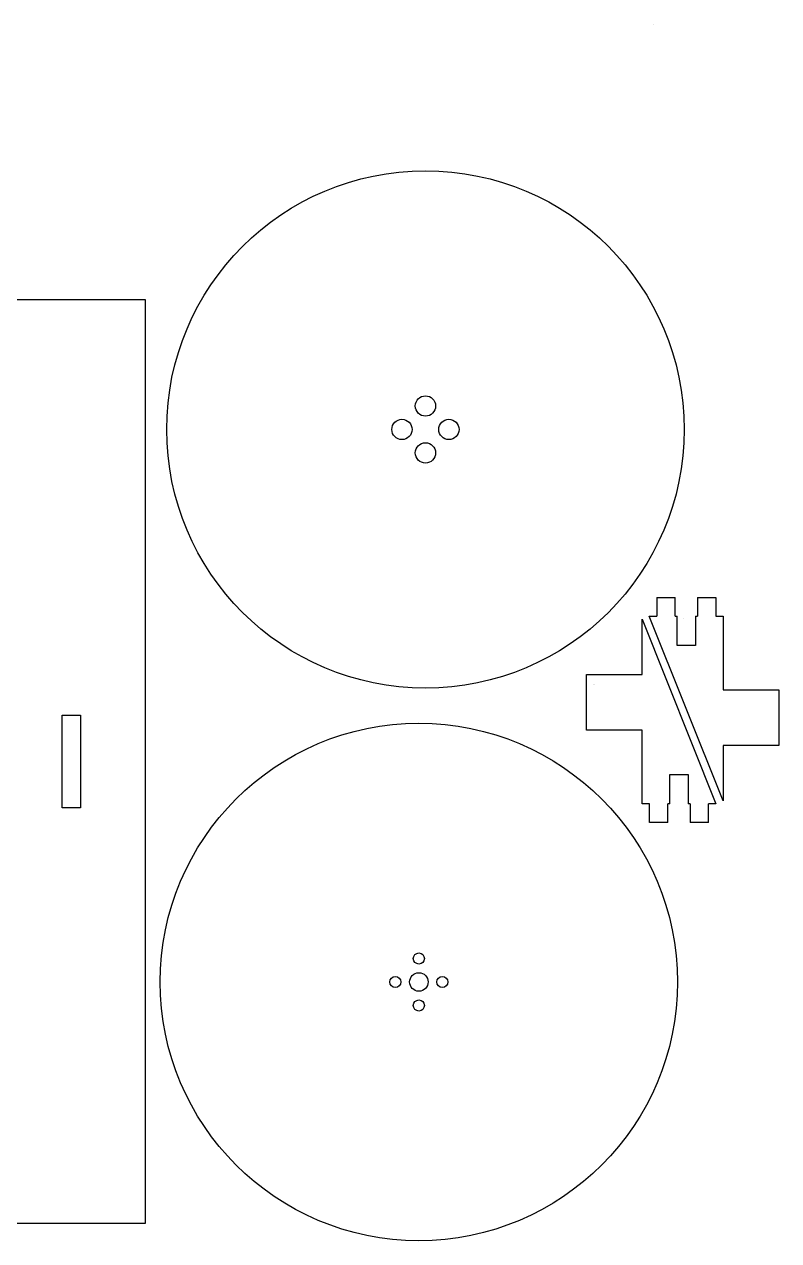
# Model space of a CAD drawing. Extents: x 2 to 1134, y 3 to 333.
# Drawn here: x 384.8 to 588.9, y 3.9 to 333 of the extents above; entities that cross this region are included whole.
import ezdxf

# ---------------------------------------------------------------- set-up
doc = ezdxf.new("R2010")
doc.units = 0
doc.layers.add('EBENE_1', color=7, linetype='CONTINUOUS')

# ---------------------------------------------------------------- blocks, each defined once
blk = doc.blocks.new('BLOCK_4')
at = {"layer": 'EBENE_1'}
blk.add_lwpolyline([(417.51, 8.49), (242.55, 8.49)], dxfattribs=at)
blk = doc.blocks.new('BLOCK_5')
at = {"layer": 'EBENE_1'}
blk.add_lwpolyline([(417.51, 258.51), (417.51, 8.53)], dxfattribs=at)
blk = doc.blocks.new('BLOCK_6')
at = {"layer": 'EBENE_1'}
blk.add_lwpolyline([(242.53, 258.54), (417.52, 258.54)], dxfattribs=at)
blk = doc.blocks.new('BLOCK_38')
at = {"layer": 'EBENE_1'}
blk.add_lwpolyline([(400.01, 146.02), (400.01, 121.02)], dxfattribs=at)
blk = doc.blocks.new('BLOCK_39')
at = {"layer": 'EBENE_1'}
blk.add_lwpolyline([(400.01, 121.02), (395.02, 121.02)], dxfattribs=at)
blk = doc.blocks.new('BLOCK_40')
at = {"layer": 'EBENE_1'}
blk.add_lwpolyline([(395.02, 121.02), (395.02, 146.02)], dxfattribs=at)
blk = doc.blocks.new('BLOCK_41')
at = {"layer": 'EBENE_1'}
blk.add_lwpolyline([(395.02, 146.02), (400.01, 146.02)], dxfattribs=at)
blk = doc.blocks.new('BLOCK_124')
at = {"layer": 'EBENE_1'}
blk.add_open_spline([(563.34, 223.37), (563.34, 262.03), (532, 293.36), (493.34, 293.36), (454.68, 293.36), (423.35, 262.03), (423.35, 223.37), (423.35, 184.71), (454.68, 153.37), (493.34, 153.37), (532, 153.37), (563.34, 184.71), (563.34, 223.37), (563.34, 223.37), (563.34, 223.37), (563.34, 223.37), (563.34, 223.37), (563.34, 223.37), (563.34, 223.37)], degree=3, knots=[0, 0, 0, 0, 1, 1, 1, 2, 2, 2, 3, 3, 3, 4, 4, 4, 5, 5, 5, 6, 6, 6, 6], dxfattribs=at)
blk = doc.blocks.new('BLOCK_125')
at = {"layer": 'EBENE_1'}
blk.add_open_spline([(502.44, 223.37), (502.44, 224.89), (501.21, 226.12), (499.69, 226.12), (498.17, 226.12), (496.94, 224.89), (496.94, 223.37), (496.94, 221.85), (498.17, 220.62), (499.69, 220.62), (501.21, 220.62), (502.44, 221.85), (502.44, 223.37), (502.44, 223.37), (502.44, 223.37), (502.44, 223.37), (502.44, 223.37), (502.44, 223.37), (502.44, 223.37)], degree=3, knots=[0, 0, 0, 0, 1, 1, 1, 2, 2, 2, 3, 3, 3, 4, 4, 4, 5, 5, 5, 6, 6, 6, 6], dxfattribs=at)
blk = doc.blocks.new('BLOCK_126')
at = {"layer": 'EBENE_1'}
blk.add_open_spline([(496.09, 229.72), (496.09, 231.24), (494.86, 232.47), (493.34, 232.47), (491.82, 232.47), (490.59, 231.24), (490.59, 229.72), (490.59, 228.2), (491.82, 226.97), (493.34, 226.97), (494.86, 226.97), (496.09, 228.2), (496.09, 229.72), (496.09, 229.72), (496.09, 229.72), (496.09, 229.72), (496.09, 229.72), (496.09, 229.72), (496.09, 229.72)], degree=3, knots=[0, 0, 0, 0, 1, 1, 1, 2, 2, 2, 3, 3, 3, 4, 4, 4, 5, 5, 5, 6, 6, 6, 6], dxfattribs=at)
blk = doc.blocks.new('BLOCK_127')
at = {"layer": 'EBENE_1'}
blk.add_open_spline([(489.74, 223.37), (489.74, 224.89), (488.51, 226.12), (486.99, 226.12), (485.47, 226.12), (484.24, 224.89), (484.24, 223.37), (484.24, 221.85), (485.47, 220.62), (486.99, 220.62), (488.51, 220.62), (489.74, 221.85), (489.74, 223.37), (489.74, 223.37), (489.74, 223.37), (489.74, 223.37), (489.74, 223.37), (489.74, 223.37), (489.74, 223.37)], degree=3, knots=[0, 0, 0, 0, 1, 1, 1, 2, 2, 2, 3, 3, 3, 4, 4, 4, 5, 5, 5, 6, 6, 6, 6], dxfattribs=at)
blk = doc.blocks.new('BLOCK_128')
at = {"layer": 'EBENE_1'}
blk.add_open_spline([(496.09, 217.02), (496.09, 218.54), (494.86, 219.77), (493.34, 219.77), (491.82, 219.77), (490.59, 218.54), (490.59, 217.02), (490.59, 215.5), (491.82, 214.27), (493.34, 214.27), (494.86, 214.27), (496.09, 215.5), (496.09, 217.02), (496.09, 217.02), (496.09, 217.02), (496.09, 217.02), (496.09, 217.02), (496.09, 217.02), (496.09, 217.02)], degree=3, knots=[0, 0, 0, 0, 1, 1, 1, 2, 2, 2, 3, 3, 3, 4, 4, 4, 5, 5, 5, 6, 6, 6, 6], dxfattribs=at)
blk = doc.blocks.new('BLOCK_176')
at = {"layer": 'EBENE_1'}
blk.add_lwpolyline([(536.94, 157.03), (551.94, 157.03)], dxfattribs=at)
blk = doc.blocks.new('BLOCK_177')
at = {"layer": 'EBENE_1'}
blk.add_lwpolyline([(536.94, 142.03), (536.94, 157.03)], dxfattribs=at)
blk = doc.blocks.new('BLOCK_178')
at = {"layer": 'EBENE_1'}
blk.add_lwpolyline([(551.94, 142.03), (536.94, 142.03)], dxfattribs=at)
blk = doc.blocks.new('BLOCK_179')
at = {"layer": 'EBENE_1'}
blk.add_lwpolyline([(553.94, 117.03), (553.94, 122.03)], dxfattribs=at)
blk = doc.blocks.new('BLOCK_180')
at = {"layer": 'EBENE_1'}
blk.add_lwpolyline([(558.94, 117.03), (553.94, 117.03)], dxfattribs=at)
blk = doc.blocks.new('BLOCK_181')
at = {"layer": 'EBENE_1'}
blk.add_lwpolyline([(558.94, 117.03), (558.94, 122.03)], dxfattribs=at)
blk = doc.blocks.new('BLOCK_182')
at = {"layer": 'EBENE_1'}
blk.add_lwpolyline([(564.94, 122.03), (564.94, 117.03)], dxfattribs=at)
blk = doc.blocks.new('BLOCK_183')
at = {"layer": 'EBENE_1'}
blk.add_lwpolyline([(569.94, 117.03), (564.94, 117.03)], dxfattribs=at)
blk = doc.blocks.new('BLOCK_184')
at = {"layer": 'EBENE_1'}
blk.add_lwpolyline([(569.94, 117.03), (569.94, 122.03)], dxfattribs=at)
blk = doc.blocks.new('BLOCK_185')
at = {"layer": 'EBENE_1'}
blk.add_lwpolyline([(551.94, 172.03), (571.94, 122.03)], dxfattribs=at)
blk = doc.blocks.new('BLOCK_186')
at = {"layer": 'EBENE_1'}
blk.add_lwpolyline([(551.94, 157.03), (551.94, 172.03)], dxfattribs=at)
blk = doc.blocks.new('BLOCK_187')
at = {"layer": 'EBENE_1'}
blk.add_lwpolyline([(571.94, 122.03), (569.94, 122.03)], dxfattribs=at)
blk = doc.blocks.new('BLOCK_188')
at = {"layer": 'EBENE_1'}
blk.add_lwpolyline([(551.94, 122.03), (551.94, 142.03)], dxfattribs=at)
blk = doc.blocks.new('BLOCK_189')
at = {"layer": 'EBENE_1'}
blk.add_lwpolyline([(553.94, 122.03), (551.94, 122.03)], dxfattribs=at)
blk = doc.blocks.new('BLOCK_190')
at = {"layer": 'EBENE_1'}
blk.add_lwpolyline([(564.94, 122.03), (564.44, 122.03)], dxfattribs=at)
blk = doc.blocks.new('BLOCK_191')
at = {"layer": 'EBENE_1'}
blk.add_lwpolyline([(559.44, 122.03), (558.94, 122.03)], dxfattribs=at)
blk = doc.blocks.new('BLOCK_192')
at = {"layer": 'EBENE_1'}
blk.add_lwpolyline([(559.44, 122.03), (559.44, 130.03)], dxfattribs=at)
blk = doc.blocks.new('BLOCK_193')
at = {"layer": 'EBENE_1'}
blk.add_lwpolyline([(559.44, 130.03), (564.44, 130.03)], dxfattribs=at)
blk = doc.blocks.new('BLOCK_194')
at = {"layer": 'EBENE_1'}
blk.add_lwpolyline([(564.44, 130.03), (564.44, 122.03)], dxfattribs=at)
blk = doc.blocks.new('BLOCK_195')
at = {"layer": 'EBENE_1'}
blk.add_lwpolyline([(588.91, 137.87), (573.91, 137.87)], dxfattribs=at)
blk = doc.blocks.new('BLOCK_196')
at = {"layer": 'EBENE_1'}
blk.add_lwpolyline([(588.91, 152.87), (588.91, 137.87)], dxfattribs=at)
blk = doc.blocks.new('BLOCK_197')
at = {"layer": 'EBENE_1'}
blk.add_lwpolyline([(573.91, 152.87), (588.91, 152.87)], dxfattribs=at)
blk = doc.blocks.new('BLOCK_198')
at = {"layer": 'EBENE_1'}
blk.add_lwpolyline([(571.91, 177.87), (571.91, 172.87)], dxfattribs=at)
blk = doc.blocks.new('BLOCK_199')
at = {"layer": 'EBENE_1'}
blk.add_lwpolyline([(566.91, 177.87), (571.91, 177.87)], dxfattribs=at)
blk = doc.blocks.new('BLOCK_200')
at = {"layer": 'EBENE_1'}
blk.add_lwpolyline([(566.91, 177.87), (566.91, 172.87)], dxfattribs=at)
blk = doc.blocks.new('BLOCK_201')
at = {"layer": 'EBENE_1'}
blk.add_lwpolyline([(560.91, 172.87), (560.91, 177.87)], dxfattribs=at)
blk = doc.blocks.new('BLOCK_202')
at = {"layer": 'EBENE_1'}
blk.add_lwpolyline([(555.91, 177.87), (560.91, 177.87)], dxfattribs=at)
blk = doc.blocks.new('BLOCK_203')
at = {"layer": 'EBENE_1'}
blk.add_lwpolyline([(555.91, 177.87), (555.91, 172.87)], dxfattribs=at)
blk = doc.blocks.new('BLOCK_204')
at = {"layer": 'EBENE_1'}
blk.add_lwpolyline([(573.91, 122.87), (553.91, 172.87)], dxfattribs=at)
blk = doc.blocks.new('BLOCK_205')
at = {"layer": 'EBENE_1'}
blk.add_lwpolyline([(573.91, 137.87), (573.91, 122.87)], dxfattribs=at)
blk = doc.blocks.new('BLOCK_206')
at = {"layer": 'EBENE_1'}
blk.add_lwpolyline([(553.91, 172.87), (555.91, 172.87)], dxfattribs=at)
blk = doc.blocks.new('BLOCK_207')
at = {"layer": 'EBENE_1'}
blk.add_lwpolyline([(573.91, 172.87), (573.91, 152.87)], dxfattribs=at)
blk = doc.blocks.new('BLOCK_208')
at = {"layer": 'EBENE_1'}
blk.add_lwpolyline([(571.91, 172.87), (573.91, 172.87)], dxfattribs=at)
blk = doc.blocks.new('BLOCK_209')
at = {"layer": 'EBENE_1'}
blk.add_lwpolyline([(560.91, 172.87), (561.41, 172.87)], dxfattribs=at)
blk = doc.blocks.new('BLOCK_210')
at = {"layer": 'EBENE_1'}
blk.add_lwpolyline([(566.41, 172.87), (566.91, 172.87)], dxfattribs=at)
blk = doc.blocks.new('BLOCK_211')
at = {"layer": 'EBENE_1'}
blk.add_lwpolyline([(566.41, 172.87), (566.41, 164.87)], dxfattribs=at)
blk = doc.blocks.new('BLOCK_212')
at = {"layer": 'EBENE_1'}
blk.add_lwpolyline([(566.41, 164.87), (561.41, 164.87)], dxfattribs=at)
blk = doc.blocks.new('BLOCK_213')
at = {"layer": 'EBENE_1'}
blk.add_lwpolyline([(561.41, 164.87), (561.41, 172.87)], dxfattribs=at)
blk = doc.blocks.new('BLOCK_214')
at = {"layer": 'EBENE_1'}
blk.add_open_spline([(561.56, 73.86), (561.56, 112.52), (530.22, 143.86), (491.56, 143.86), (452.9, 143.86), (421.57, 112.52), (421.57, 73.86), (421.57, 35.2), (452.9, 3.86), (491.56, 3.86), (530.22, 3.86), (561.56, 35.2), (561.56, 73.86), (561.56, 73.86), (561.56, 73.86), (561.56, 73.86), (561.56, 73.86), (561.56, 73.86), (561.56, 73.86)], degree=3, knots=[0, 0, 0, 0, 1, 1, 1, 2, 2, 2, 3, 3, 3, 4, 4, 4, 5, 5, 5, 6, 6, 6, 6], dxfattribs=at)
blk = doc.blocks.new('BLOCK_215')
at = {"layer": 'EBENE_1'}
blk.add_open_spline([(499.41, 73.86), (499.41, 74.69), (498.74, 75.36), (497.91, 75.36), (497.08, 75.36), (496.41, 74.69), (496.41, 73.86), (496.41, 73.03), (497.08, 72.36), (497.91, 72.36), (498.74, 72.36), (499.41, 73.03), (499.41, 73.86), (499.41, 73.86), (499.41, 73.86), (499.41, 73.86), (499.41, 73.86), (499.41, 73.86), (499.41, 73.86)], degree=3, knots=[0, 0, 0, 0, 1, 1, 1, 2, 2, 2, 3, 3, 3, 4, 4, 4, 5, 5, 5, 6, 6, 6, 6], dxfattribs=at)
blk = doc.blocks.new('BLOCK_216')
at = {"layer": 'EBENE_1'}
blk.add_open_spline([(493.06, 80.21), (493.06, 81.04), (492.39, 81.71), (491.56, 81.71), (490.73, 81.71), (490.06, 81.04), (490.06, 80.21), (490.06, 79.38), (490.73, 78.71), (491.56, 78.71), (492.39, 78.71), (493.06, 79.38), (493.06, 80.21), (493.06, 80.21), (493.06, 80.21), (493.06, 80.21), (493.06, 80.21), (493.06, 80.21), (493.06, 80.21)], degree=3, knots=[0, 0, 0, 0, 1, 1, 1, 2, 2, 2, 3, 3, 3, 4, 4, 4, 5, 5, 5, 6, 6, 6, 6], dxfattribs=at)
blk = doc.blocks.new('BLOCK_217')
at = {"layer": 'EBENE_1'}
blk.add_open_spline([(486.71, 73.86), (486.71, 74.69), (486.04, 75.36), (485.21, 75.36), (484.38, 75.36), (483.71, 74.69), (483.71, 73.86), (483.71, 73.03), (484.38, 72.36), (485.21, 72.36), (486.04, 72.36), (486.71, 73.03), (486.71, 73.86), (486.71, 73.86), (486.71, 73.86), (486.71, 73.86), (486.71, 73.86), (486.71, 73.86), (486.71, 73.86)], degree=3, knots=[0, 0, 0, 0, 1, 1, 1, 2, 2, 2, 3, 3, 3, 4, 4, 4, 5, 5, 5, 6, 6, 6, 6], dxfattribs=at)
blk = doc.blocks.new('BLOCK_218')
at = {"layer": 'EBENE_1'}
blk.add_open_spline([(493.06, 67.51), (493.06, 68.34), (492.39, 69.01), (491.56, 69.01), (490.73, 69.01), (490.06, 68.34), (490.06, 67.51), (490.06, 66.68), (490.73, 66.01), (491.56, 66.01), (492.39, 66.01), (493.06, 66.68), (493.06, 67.51), (493.06, 67.51), (493.06, 67.51), (493.06, 67.51), (493.06, 67.51), (493.06, 67.51), (493.06, 67.51)], degree=3, knots=[0, 0, 0, 0, 1, 1, 1, 2, 2, 2, 3, 3, 3, 4, 4, 4, 5, 5, 5, 6, 6, 6, 6], dxfattribs=at)
blk = doc.blocks.new('BLOCK_219')
at = {"layer": 'EBENE_1'}
blk.add_open_spline([(494.06, 73.86), (494.06, 75.24), (492.94, 76.36), (491.56, 76.36), (490.18, 76.36), (489.06, 75.24), (489.06, 73.86), (489.06, 72.48), (490.18, 71.36), (491.56, 71.36), (492.94, 71.36), (494.06, 72.48), (494.06, 73.86), (494.06, 73.86), (494.06, 73.86), (494.06, 73.86), (494.06, 73.86), (494.06, 73.86), (494.06, 73.86)], degree=3, knots=[0, 0, 0, 0, 1, 1, 1, 2, 2, 2, 3, 3, 3, 4, 4, 4, 5, 5, 5, 6, 6, 6, 6], dxfattribs=at)

msp = doc.modelspace()

# ---------------------------------------------------------------- linework, layer by layer
at = {"layer": 'EBENE_1'}
for points in [[(555.17, 332.99), (555.17, 332.99)], [(563.21, 172.26), (563.21, 172.26)], [(538.93, 154.25), (538.93, 154.25)], [(538.97, 154.25), (538.97, 154.25)]]:
    msp.add_lwpolyline(points, dxfattribs=at)

# ---------------------------------------------------------------- block references
for name in ['BLOCK_124', 'BLOCK_6', 'BLOCK_5', 'BLOCK_126', 'BLOCK_127', 'BLOCK_125', 'BLOCK_128', 'BLOCK_202', 'BLOCK_203', 'BLOCK_201', 'BLOCK_199', 'BLOCK_200', 'BLOCK_198', 'BLOCK_185', 'BLOCK_186', 'BLOCK_204', 'BLOCK_206', 'BLOCK_209', 'BLOCK_213', 'BLOCK_210', 'BLOCK_211', 'BLOCK_208', 'BLOCK_207', 'BLOCK_212', 'BLOCK_176', 'BLOCK_177', 'BLOCK_197', 'BLOCK_196', 'BLOCK_40', 'BLOCK_41', 'BLOCK_38', 'BLOCK_214', 'BLOCK_178', 'BLOCK_188', 'BLOCK_195', 'BLOCK_205', 'BLOCK_192', 'BLOCK_193', 'BLOCK_194', 'BLOCK_189', 'BLOCK_179', 'BLOCK_181', 'BLOCK_191', 'BLOCK_190', 'BLOCK_182', 'BLOCK_184', 'BLOCK_187', 'BLOCK_39', 'BLOCK_180', 'BLOCK_183', 'BLOCK_216', 'BLOCK_219', 'BLOCK_217', 'BLOCK_215', 'BLOCK_218', 'BLOCK_4']:
    msp.add_blockref(name, (0, 0), dxfattribs=at)

doc.saveas('drawing.dxf')
